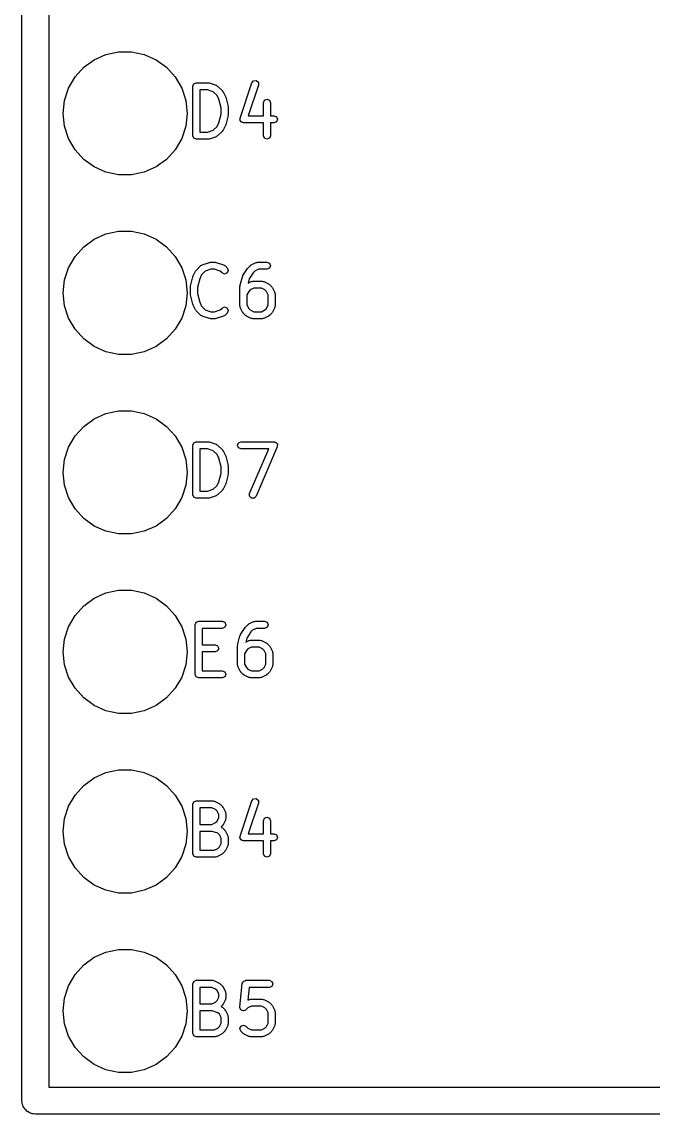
# Model space of a CAD drawing. Extents: x 128.4 to 208.6, y -114.5 to -26.6.
# Drawn here: x 128.42 to 137.35, y -61.45 to -46 of the extents above; entities that cross this region are included whole.
import ezdxf

# ---------------------------------------------------------------- set-up
doc = ezdxf.new("R2010")
doc.units = 0
doc.layers.add('BLACK', color=7, linetype='CONTINUOUS')

msp = doc.modelspace()

# ---------------------------------------------------------------- linework, layer by layer
at = {"layer": 'BLACK', "linetype": 'CONTINUOUS'}
for p, q in [((128.419, -61.264), (128.419, -30.7837)), ((128.8, -30.9745), (128.8, -61.0735)), ((129.442, -46.5351), (129.609, -46.4606)), ((129.609, -46.4606), (129.788, -46.4225)), ((129.788, -46.4225), (129.972, -46.4225)), ((129.972, -46.4225), (130.151, -46.4606)), ((130.151, -46.4606), (130.318, -46.5351)), ((129.171, -46.7789), (129.294, -46.6428)), ((129.294, -46.6428), (129.442, -46.5351)), ((130.318, -46.5351), (130.466, -46.6428)), ((130.466, -46.6428), (130.589, -46.7789)), ((129.079, -46.9376), (129.171, -46.7789)), ((130.589, -46.7789), (130.681, -46.9376)), ((129.023, -47.1118), (129.079, -46.9376)), ((130.681, -46.9376), (130.737, -47.1118)), ((130.837, -46.9107), (130.852, -46.8753)), ((130.837, -47.6107), (130.837, -46.9107)), ((130.852, -46.8753), (130.887, -46.8607)), ((130.887, -46.8607), (131.054, -46.8607)), ((130.937, -46.9607), (130.937, -47.5607)), ((131.046, -46.9607), (130.937, -46.9607)), ((131.127, -46.9877), (131.046, -46.9607)), ((131.054, -46.8607), (131.062, -46.8638)), ((131.062, -46.8638), (131.07, -46.8632)), ((131.07, -46.8632), (131.17, -46.8966)), ((131.17, -46.8966), (131.179, -46.9042)), ((131.179, -46.9042), (131.189, -46.9086)), ((131.189, -46.9086), (131.256, -46.9753)), ((131.256, -46.9753), (131.259, -46.9829)), ((131.259, -46.9829), (131.265, -46.9883)), ((131.507, -47.3615), (131.673, -46.8615)), ((131.768, -46.8931), (131.623, -47.3273)), ((131.673, -46.8615), (131.698, -46.8326)), ((131.698, -46.8326), (131.736, -46.8299)), ((131.736, -46.8299), (131.765, -46.855)), ((131.765, -46.855), (131.768, -46.8931)), ((129.004, -47.294), (129.023, -47.1118)), ((130.737, -47.1118), (130.756, -47.294)), ((131.18, -47.0403), (131.127, -46.9877)), ((131.207, -47.0948), (131.18, -47.0403)), ((131.237, -47.2168), (131.207, -47.0948)), ((131.265, -46.9883), (131.299, -47.055)), ((131.299, -47.055), (131.299, -47.0606)), ((131.299, -47.0606), (131.303, -47.0652)), ((131.303, -47.0652), (131.336, -47.1985)), ((131.837, -47.144), (131.852, -47.1086)), ((131.852, -47.1086), (131.887, -47.094)), ((131.887, -47.094), (131.923, -47.1086)), ((131.923, -47.1086), (131.937, -47.144)), ((131.237, -47.3045), (131.237, -47.2168)), ((131.336, -47.1985), (131.335, -47.2048)), ((131.335, -47.2048), (131.337, -47.2107)), ((131.337, -47.2107), (131.337, -47.3107)), ((131.837, -47.3273), (131.837, -47.144)), ((131.937, -47.144), (131.937, -47.3273)), ((129.023, -47.4762), (129.004, -47.294)), ((130.756, -47.294), (130.737, -47.4762)), ((131.18, -47.481), (131.207, -47.4265)), ((131.207, -47.4265), (131.237, -47.3045)), ((131.336, -47.3228), (131.303, -47.4561)), ((131.337, -47.3107), (131.335, -47.3165)), ((131.335, -47.3165), (131.336, -47.3228)), ((131.504, -47.3773), (131.507, -47.3697)), ((131.508, -47.3881), (131.504, -47.3773)), ((131.507, -47.3697), (131.507, -47.3615)), ((131.509, -47.3997), (131.508, -47.3881)), ((131.515, -47.4051), (131.509, -47.3997)), ((131.519, -47.4127), (131.515, -47.4051)), ((131.529, -47.4171), (131.519, -47.4127)), ((131.538, -47.4248), (131.529, -47.4171)), ((131.546, -47.4242), (131.538, -47.4248)), ((131.554, -47.4273), (131.546, -47.4242)), ((131.837, -47.4273), (131.554, -47.4273)), ((131.623, -47.3273), (131.837, -47.3273)), ((131.837, -47.6107), (131.837, -47.4273)), ((131.937, -47.3273), (131.987, -47.3273)), ((131.987, -47.4273), (131.937, -47.4273)), ((131.937, -47.4273), (131.937, -47.6107)), ((131.987, -47.3273), (132.023, -47.342)), ((132.023, -47.4127), (131.987, -47.4273)), ((132.023, -47.342), (132.037, -47.3773)), ((132.037, -47.3773), (132.023, -47.4127)), ((129.079, -47.6504), (129.023, -47.4762)), ((130.737, -47.4762), (130.681, -47.6504)), ((130.937, -47.5607), (131.046, -47.5607)), ((131.046, -47.5607), (131.127, -47.5336)), ((131.127, -47.5336), (131.18, -47.481)), ((131.256, -47.546), (131.189, -47.6127)), ((131.259, -47.5384), (131.256, -47.546)), ((131.265, -47.533), (131.259, -47.5384)), ((131.299, -47.4664), (131.265, -47.533)), ((131.303, -47.4561), (131.299, -47.4607)), ((131.299, -47.4607), (131.299, -47.4664)), ((129.171, -47.8091), (129.079, -47.6504)), ((130.681, -47.6504), (130.589, -47.8091)), ((130.852, -47.646), (130.837, -47.6107)), ((130.887, -47.6607), (130.852, -47.646)), ((131.054, -47.6607), (130.887, -47.6607)), ((131.062, -47.6575), (131.054, -47.6607)), ((131.07, -47.6581), (131.062, -47.6575)), ((131.17, -47.6248), (131.07, -47.6581)), ((131.179, -47.6171), (131.17, -47.6248)), ((131.189, -47.6127), (131.179, -47.6171)), ((131.852, -47.646), (131.837, -47.6107)), ((131.887, -47.6607), (131.852, -47.646)), ((131.923, -47.646), (131.887, -47.6607)), ((131.937, -47.6107), (131.923, -47.646)), ((129.294, -47.9452), (129.171, -47.8091)), ((130.589, -47.8091), (130.466, -47.9452)), ((129.442, -48.0529), (129.294, -47.9452)), ((129.609, -48.1274), (129.442, -48.0529)), ((130.318, -48.0529), (130.151, -48.1274)), ((130.466, -47.9452), (130.318, -48.0529)), ((129.788, -48.1655), (129.609, -48.1274)), ((129.972, -48.1655), (129.788, -48.1655)), ((130.151, -48.1274), (129.972, -48.1655)), ((129.609, -49.0006), (129.788, -48.9625)), ((129.788, -48.9625), (129.972, -48.9625)), ((129.972, -48.9625), (130.151, -49.0006)), ((129.294, -49.1828), (129.442, -49.0751)), ((129.442, -49.0751), (129.609, -49.0006)), ((130.151, -49.0006), (130.318, -49.0751)), ((130.318, -49.0751), (130.466, -49.1828)), ((129.171, -49.3189), (129.294, -49.1828)), ((130.466, -49.1828), (130.589, -49.3189)), ((129.079, -49.4776), (129.171, -49.3189)), ((130.589, -49.3189), (130.681, -49.4776)), ((130.885, -49.5153), (130.952, -49.4486)), ((130.952, -49.4486), (130.963, -49.4442)), ((130.963, -49.4442), (130.972, -49.4366)), ((130.972, -49.4366), (131.072, -49.4032)), ((131.072, -49.4032), (131.08, -49.4038)), ((131.08, -49.4038), (131.087, -49.4007)), ((131.087, -49.4007), (131.154, -49.4007)), ((131.154, -49.4007), (131.162, -49.4038)), ((131.162, -49.4038), (131.17, -49.4032)), ((131.17, -49.4032), (131.27, -49.4366)), ((131.27, -49.4366), (131.279, -49.4442)), ((131.279, -49.4442), (131.289, -49.4486)), ((131.289, -49.4486), (131.323, -49.482)), ((131.619, -49.482), (131.652, -49.4486)), ((131.652, -49.4486), (131.66, -49.4455)), ((131.66, -49.4455), (131.665, -49.4393)), ((131.665, -49.4393), (131.732, -49.4059)), ((131.732, -49.4059), (131.743, -49.4051)), ((131.743, -49.4051), (131.754, -49.4007)), ((131.754, -49.4007), (131.887, -49.4007)), ((131.887, -49.4007), (131.923, -49.4153)), ((131.923, -49.4153), (131.937, -49.4507)), ((131.937, -49.4507), (131.923, -49.486)), ((129.023, -49.6518), (129.079, -49.4776)), ((130.681, -49.4776), (130.737, -49.6518)), ((130.805, -49.7385), (130.839, -49.6052)), ((130.839, -49.6052), (130.842, -49.6006)), ((130.842, -49.6006), (130.843, -49.595)), ((130.843, -49.595), (130.876, -49.5283)), ((130.876, -49.5283), (130.882, -49.5229)), ((130.882, -49.5229), (130.885, -49.5153)), ((130.962, -49.5803), (130.935, -49.6348)), ((131.014, -49.5277), (130.962, -49.5803)), ((131.095, -49.5007), (131.014, -49.5277)), ((131.146, -49.5007), (131.095, -49.5007)), ((131.227, -49.5277), (131.146, -49.5007)), ((131.252, -49.5527), (131.227, -49.5277)), ((131.287, -49.5673), (131.252, -49.5527)), ((131.323, -49.5527), (131.287, -49.5673)), ((131.323, -49.482), (131.337, -49.5173)), ((131.337, -49.5173), (131.323, -49.5527)), ((131.505, -49.7385), (131.539, -49.6052)), ((131.539, -49.6052), (131.544, -49.5982)), ((131.544, -49.5982), (131.546, -49.5896)), ((131.546, -49.5896), (131.612, -49.4896)), ((131.612, -49.4896), (131.617, -49.4867)), ((131.617, -49.4867), (131.619, -49.482)), ((131.693, -49.5492), (131.634, -49.6379)), ((131.717, -49.5251), (131.693, -49.5492)), ((131.766, -49.5007), (131.717, -49.5251)), ((131.887, -49.5007), (131.766, -49.5007)), ((131.923, -49.486), (131.887, -49.5007)), ((129.004, -49.834), (129.023, -49.6518)), ((130.737, -49.6518), (130.756, -49.834)), ((130.804, -49.7507), (130.806, -49.7448)), ((130.804, -49.8507), (130.804, -49.7507)), ((130.806, -49.7448), (130.805, -49.7385)), ((130.935, -49.6348), (130.904, -49.7568)), ((130.904, -49.7568), (130.904, -49.8445)), ((131.504, -49.7507), (131.506, -49.7448)), ((131.504, -50.0173), (131.504, -49.7507)), ((131.506, -49.7448), (131.505, -49.7385)), ((131.634, -49.6379), (131.619, -49.6954)), ((131.619, -49.6954), (131.665, -49.6726)), ((131.665, -49.6726), (131.677, -49.6718)), ((131.677, -49.6718), (131.687, -49.6673)), ((131.687, -49.6673), (131.821, -49.6673)), ((131.821, -49.6673), (131.831, -49.6718)), ((131.831, -49.6718), (131.843, -49.6726)), ((131.843, -49.6726), (131.91, -49.7059)), ((131.91, -49.7059), (131.915, -49.7122)), ((131.915, -49.7122), (131.923, -49.7153)), ((131.923, -49.7153), (131.956, -49.7486)), ((131.956, -49.7486), (131.959, -49.7562)), ((131.959, -49.7562), (131.965, -49.7616)), ((131.965, -49.7616), (131.999, -49.8283)), ((129.023, -50.0162), (129.004, -49.834)), ((130.756, -49.834), (130.737, -50.0162)), ((130.806, -49.8565), (130.804, -49.8507)), ((130.805, -49.8628), (130.806, -49.8565)), ((130.839, -49.9961), (130.805, -49.8628)), ((130.904, -49.8445), (130.935, -49.9665)), ((131.628, -49.8136), (131.604, -49.8625)), ((131.604, -49.8625), (131.604, -50.0055)), ((131.65, -49.7918), (131.628, -49.8136)), ((131.699, -49.7673), (131.65, -49.7918)), ((131.809, -49.7673), (131.699, -49.7673)), ((131.858, -49.7918), (131.809, -49.7673)), ((131.88, -49.8136), (131.858, -49.7918)), ((131.904, -49.8625), (131.88, -49.8136)), ((131.904, -50.0055), (131.904, -49.8625)), ((131.999, -49.8283), (132, -49.8399)), ((132, -49.8399), (132.004, -49.8507)), ((132.004, -49.8507), (132.004, -50.0173)), ((129.079, -50.1904), (129.023, -50.0162)), ((130.737, -50.0162), (130.681, -50.1904)), ((130.842, -50.0007), (130.839, -49.9961)), ((130.843, -50.0064), (130.842, -50.0007)), ((130.876, -50.073), (130.843, -50.0064)), ((130.882, -50.0784), (130.876, -50.073)), ((130.935, -49.9665), (130.962, -50.021)), ((130.962, -50.021), (131.014, -50.0736)), ((131.014, -50.0736), (131.095, -50.1007)), ((131.146, -50.1007), (131.227, -50.0736)), ((131.227, -50.0736), (131.252, -50.0486)), ((131.252, -50.0486), (131.287, -50.034)), ((131.287, -50.034), (131.323, -50.0486)), ((131.323, -50.0486), (131.337, -50.084)), ((131.508, -50.0281), (131.504, -50.0173)), ((131.509, -50.0397), (131.508, -50.0281)), ((131.543, -50.1064), (131.509, -50.0397)), ((131.604, -50.0055), (131.628, -50.0544)), ((131.628, -50.0544), (131.65, -50.0762)), ((131.858, -50.0762), (131.88, -50.0544)), ((131.88, -50.0544), (131.904, -50.0055)), ((131.999, -50.0397), (131.965, -50.1064)), ((132, -50.0281), (131.999, -50.0397)), ((132.004, -50.0173), (132, -50.0281)), ((129.171, -50.3491), (129.079, -50.1904)), ((130.681, -50.1904), (130.589, -50.3491)), ((130.885, -50.086), (130.882, -50.0784)), ((130.952, -50.1527), (130.885, -50.086)), ((130.963, -50.1571), (130.952, -50.1527)), ((130.972, -50.1648), (130.963, -50.1571)), ((131.072, -50.1981), (130.972, -50.1648)), ((131.08, -50.1975), (131.072, -50.1981)), ((131.087, -50.2007), (131.08, -50.1975)), ((131.154, -50.2007), (131.087, -50.2007)), ((131.095, -50.1007), (131.146, -50.1007)), ((131.162, -50.1975), (131.154, -50.2007)), ((131.17, -50.1981), (131.162, -50.1975)), ((131.27, -50.1648), (131.17, -50.1981)), ((131.279, -50.1571), (131.27, -50.1648)), ((131.289, -50.1527), (131.279, -50.1571)), ((131.323, -50.1194), (131.289, -50.1527)), ((131.337, -50.084), (131.323, -50.1194)), ((131.549, -50.1118), (131.543, -50.1064)), ((131.552, -50.1194), (131.549, -50.1118)), ((131.585, -50.1527), (131.552, -50.1194)), ((131.593, -50.1558), (131.585, -50.1527)), ((131.598, -50.1621), (131.593, -50.1558)), ((131.665, -50.1954), (131.598, -50.1621)), ((131.65, -50.0762), (131.699, -50.1007)), ((131.677, -50.1962), (131.665, -50.1954)), ((131.687, -50.2007), (131.677, -50.1962)), ((131.821, -50.2007), (131.687, -50.2007)), ((131.699, -50.1007), (131.809, -50.1007)), ((131.809, -50.1007), (131.858, -50.0762)), ((131.831, -50.1962), (131.821, -50.2007)), ((131.843, -50.1954), (131.831, -50.1962)), ((131.91, -50.1621), (131.843, -50.1954)), ((131.915, -50.1558), (131.91, -50.1621)), ((131.923, -50.1527), (131.915, -50.1558)), ((131.956, -50.1194), (131.923, -50.1527)), ((131.959, -50.1118), (131.956, -50.1194)), ((131.965, -50.1064), (131.959, -50.1118)), ((129.294, -50.4852), (129.171, -50.3491)), ((130.589, -50.3491), (130.466, -50.4852)), ((129.442, -50.5929), (129.294, -50.4852)), ((130.466, -50.4852), (130.318, -50.5929)), ((129.609, -50.6674), (129.442, -50.5929)), ((129.788, -50.7055), (129.609, -50.6674)), ((130.151, -50.6674), (129.972, -50.7055)), ((130.318, -50.5929), (130.151, -50.6674)), ((129.972, -50.7055), (129.788, -50.7055)), ((129.294, -51.7228), (129.442, -51.6151)), ((129.442, -51.6151), (129.609, -51.5406)), ((129.609, -51.5406), (129.788, -51.5025)), ((129.788, -51.5025), (129.972, -51.5025)), ((129.972, -51.5025), (130.151, -51.5406)), ((130.151, -51.5406), (130.318, -51.6151)), ((130.318, -51.6151), (130.466, -51.7228)), ((129.171, -51.8589), (129.294, -51.7228)), ((130.466, -51.7228), (130.589, -51.8589)), ((129.079, -52.0176), (129.171, -51.8589)), ((130.589, -51.8589), (130.681, -52.0176)), ((129.023, -52.1918), (129.079, -52.0176)), ((130.681, -52.0176), (130.737, -52.1918)), ((130.837, -51.9907), (130.852, -51.9553)), ((130.837, -52.6907), (130.837, -51.9907)), ((130.852, -51.9553), (130.887, -51.9407)), ((130.887, -51.9407), (131.054, -51.9407)), ((130.937, -52.0407), (130.937, -52.6407)), ((131.046, -52.0407), (130.937, -52.0407)), ((131.127, -52.0677), (131.046, -52.0407)), ((131.054, -51.9407), (131.062, -51.9438)), ((131.062, -51.9438), (131.07, -51.9432)), ((131.07, -51.9432), (131.17, -51.9766)), ((131.18, -52.1203), (131.127, -52.0677)), ((131.17, -51.9766), (131.179, -51.9842)), ((131.179, -51.9842), (131.189, -51.9886)), ((131.189, -51.9886), (131.256, -52.0553)), ((131.256, -52.0553), (131.259, -52.0629)), ((131.259, -52.0629), (131.265, -52.0683)), ((131.265, -52.0683), (131.299, -52.135)), ((131.471, -51.9907), (131.485, -51.9553)), ((131.485, -52.026), (131.471, -51.9907)), ((131.485, -51.9553), (131.521, -51.9407)), ((131.521, -52.0407), (131.485, -52.026)), ((131.521, -51.9407), (131.987, -51.9407)), ((131.912, -52.0407), (131.521, -52.0407)), ((131.641, -52.671), (131.912, -52.0407)), ((132.033, -52.0104), (131.733, -52.7104)), ((131.987, -51.9407), (131.997, -51.9446)), ((131.997, -51.9446), (132.007, -51.9447)), ((132.007, -51.9447), (132.014, -51.9516)), ((132.014, -51.9516), (132.023, -51.9553)), ((132.023, -51.9553), (132.027, -51.9648)), ((132.027, -51.9648), (132.034, -51.9721)), ((132.037, -51.9907), (132.033, -52.0001)), ((132.033, -52.0001), (132.033, -52.0104)), ((132.034, -51.9721), (132.034, -51.9817)), ((132.034, -51.9817), (132.037, -51.9907)), ((129.004, -52.374), (129.023, -52.1918)), ((130.737, -52.1918), (130.756, -52.374)), ((131.207, -52.1748), (131.18, -52.1203)), ((131.237, -52.2968), (131.207, -52.1748)), ((131.299, -52.135), (131.299, -52.1406)), ((131.299, -52.1406), (131.303, -52.1452)), ((131.303, -52.1452), (131.336, -52.2785)), ((129.023, -52.5562), (129.004, -52.374)), ((130.756, -52.374), (130.737, -52.5562)), ((131.207, -52.5065), (131.237, -52.3845)), ((131.237, -52.3845), (131.237, -52.2968)), ((131.336, -52.2785), (131.335, -52.2848)), ((131.335, -52.2848), (131.337, -52.2907)), ((131.337, -52.3907), (131.335, -52.3965)), ((131.337, -52.2907), (131.337, -52.3907)), ((131.18, -52.561), (131.207, -52.5065)), ((131.299, -52.5464), (131.265, -52.613)), ((131.303, -52.5361), (131.299, -52.5407)), ((131.299, -52.5407), (131.299, -52.5464)), ((131.336, -52.4028), (131.303, -52.5361)), ((131.335, -52.3965), (131.336, -52.4028)), ((129.079, -52.7304), (129.023, -52.5562)), ((130.737, -52.5562), (130.681, -52.7304)), ((130.852, -52.726), (130.837, -52.6907)), ((130.937, -52.6407), (131.046, -52.6407)), ((131.046, -52.6407), (131.127, -52.6136)), ((131.127, -52.6136), (131.18, -52.561)), ((131.179, -52.6971), (131.17, -52.7048)), ((131.189, -52.6927), (131.179, -52.6971)), ((131.256, -52.626), (131.189, -52.6927)), ((131.259, -52.6184), (131.256, -52.626)), ((131.265, -52.613), (131.259, -52.6184)), ((131.641, -52.7092), (131.641, -52.671)), ((129.171, -52.8891), (129.079, -52.7304)), ((130.681, -52.7304), (130.589, -52.8891)), ((130.887, -52.7407), (130.852, -52.726)), ((131.054, -52.7407), (130.887, -52.7407)), ((131.062, -52.7375), (131.054, -52.7407)), ((131.07, -52.7381), (131.062, -52.7375)), ((131.17, -52.7048), (131.07, -52.7381)), ((131.668, -52.7366), (131.641, -52.7092)), ((131.706, -52.7371), (131.668, -52.7366)), ((131.733, -52.7104), (131.706, -52.7371)), ((129.294, -53.0252), (129.171, -52.8891)), ((130.589, -52.8891), (130.466, -53.0252)), ((129.442, -53.1329), (129.294, -53.0252)), ((129.609, -53.2074), (129.442, -53.1329)), ((130.318, -53.1329), (130.151, -53.2074)), ((130.466, -53.0252), (130.318, -53.1329)), ((129.788, -53.2455), (129.609, -53.2074)), ((129.972, -53.2455), (129.788, -53.2455)), ((130.151, -53.2074), (129.972, -53.2455)), ((129.442, -54.1551), (129.609, -54.0806)), ((129.609, -54.0806), (129.788, -54.0425)), ((129.788, -54.0425), (129.972, -54.0425)), ((129.972, -54.0425), (130.151, -54.0806)), ((130.151, -54.0806), (130.318, -54.1551)), ((129.294, -54.2628), (129.442, -54.1551)), ((130.318, -54.1551), (130.466, -54.2628)), ((129.079, -54.5576), (129.171, -54.3989)), ((129.171, -54.3989), (129.294, -54.2628)), ((130.466, -54.2628), (130.589, -54.3989)), ((130.589, -54.3989), (130.681, -54.5576)), ((130.871, -54.5307), (130.885, -54.4953)), ((130.871, -55.2307), (130.871, -54.5307)), ((130.885, -54.4953), (130.921, -54.4807)), ((130.921, -54.4807), (131.254, -54.4807)), ((131.254, -54.4807), (131.289, -54.4953)), ((131.289, -54.4953), (131.304, -54.5307)), ((131.304, -54.5307), (131.289, -54.566)), ((131.585, -54.562), (131.619, -54.5286)), ((131.619, -54.5286), (131.626, -54.5255)), ((131.626, -54.5255), (131.632, -54.5193)), ((131.632, -54.5193), (131.698, -54.4859)), ((131.698, -54.4859), (131.71, -54.4851)), ((131.71, -54.4851), (131.721, -54.4807)), ((131.721, -54.4807), (131.854, -54.4807)), ((131.854, -54.4807), (131.889, -54.4953)), ((131.889, -54.4953), (131.904, -54.5307)), ((131.904, -54.5307), (131.889, -54.566)), ((129.023, -54.7318), (129.079, -54.5576)), ((130.681, -54.5576), (130.737, -54.7318)), ((131.254, -54.5807), (130.971, -54.5807)), ((130.971, -54.5807), (130.971, -54.814)), ((131.289, -54.566), (131.254, -54.5807)), ((131.472, -54.8185), (131.505, -54.6852)), ((131.505, -54.6852), (131.511, -54.6782)), ((131.511, -54.6782), (131.512, -54.6696)), ((131.512, -54.6696), (131.579, -54.5696)), ((131.579, -54.5696), (131.583, -54.5667)), ((131.583, -54.5667), (131.585, -54.562)), ((131.66, -54.6292), (131.6, -54.7179)), ((131.684, -54.6051), (131.66, -54.6292)), ((131.732, -54.5807), (131.684, -54.6051)), ((131.854, -54.5807), (131.732, -54.5807)), ((131.889, -54.566), (131.854, -54.5807)), ((129.004, -54.914), (129.023, -54.7318)), ((130.737, -54.7318), (130.756, -54.914)), ((130.971, -54.814), (131.154, -54.814)), ((131.154, -54.814), (131.189, -54.8286)), ((131.189, -54.8286), (131.204, -54.864)), ((131.204, -54.864), (131.189, -54.8994)), ((131.471, -54.8307), (131.473, -54.8248)), ((131.471, -55.0973), (131.471, -54.8307)), ((131.473, -54.8248), (131.472, -54.8185)), ((131.6, -54.7179), (131.586, -54.7754)), ((131.586, -54.7754), (131.632, -54.7526)), ((131.666, -54.8473), (131.617, -54.8718)), ((131.632, -54.7526), (131.643, -54.7518)), ((131.643, -54.7518), (131.654, -54.7473)), ((131.654, -54.7473), (131.787, -54.7473)), ((131.776, -54.8473), (131.666, -54.8473)), ((131.824, -54.8718), (131.776, -54.8473)), ((131.787, -54.7473), (131.798, -54.7518)), ((131.798, -54.7518), (131.81, -54.7526)), ((131.81, -54.7526), (131.876, -54.7859)), ((131.876, -54.7859), (131.882, -54.7922)), ((131.882, -54.7922), (131.889, -54.7953)), ((131.889, -54.7953), (131.923, -54.8286)), ((131.923, -54.8286), (131.926, -54.8362)), ((131.926, -54.8362), (131.932, -54.8416)), ((131.932, -54.8416), (131.965, -54.9083)), ((129.023, -55.0962), (129.004, -54.914)), ((130.756, -54.914), (130.737, -55.0962)), ((131.154, -54.914), (130.971, -54.914)), ((130.971, -54.914), (130.971, -55.1807)), ((131.189, -54.8994), (131.154, -54.914)), ((131.595, -54.8936), (131.571, -54.9425)), ((131.571, -54.9425), (131.571, -55.0855)), ((131.617, -54.8718), (131.595, -54.8936)), ((131.846, -54.8936), (131.824, -54.8718)), ((131.871, -54.9425), (131.846, -54.8936)), ((131.871, -55.0855), (131.871, -54.9425)), ((131.965, -54.9083), (131.966, -54.9199)), ((131.966, -54.9199), (131.971, -54.9307)), ((131.971, -54.9307), (131.971, -55.0973)), ((129.079, -55.2704), (129.023, -55.0962)), ((130.737, -55.0962), (130.681, -55.2704)), ((131.475, -55.1081), (131.471, -55.0973)), ((131.476, -55.1197), (131.475, -55.1081)), ((131.509, -55.1864), (131.476, -55.1197)), ((131.571, -55.0855), (131.595, -55.1344)), ((131.595, -55.1344), (131.617, -55.1562)), ((131.617, -55.1562), (131.666, -55.1807)), ((131.776, -55.1807), (131.824, -55.1562)), ((131.824, -55.1562), (131.846, -55.1344)), ((131.846, -55.1344), (131.871, -55.0855)), ((131.965, -55.1197), (131.932, -55.1864)), ((131.966, -55.1081), (131.965, -55.1197)), ((131.971, -55.0973), (131.966, -55.1081)), ((129.171, -55.4291), (129.079, -55.2704)), ((130.681, -55.2704), (130.589, -55.4291)), ((130.885, -55.266), (130.871, -55.2307)), ((130.921, -55.2807), (130.885, -55.266)), ((131.254, -55.2807), (130.921, -55.2807)), ((130.971, -55.1807), (131.254, -55.1807)), ((131.254, -55.1807), (131.289, -55.1953)), ((131.289, -55.266), (131.254, -55.2807)), ((131.289, -55.1953), (131.304, -55.2307)), ((131.304, -55.2307), (131.289, -55.266)), ((131.515, -55.1918), (131.509, -55.1864)), ((131.519, -55.1994), (131.515, -55.1918)), ((131.552, -55.2327), (131.519, -55.1994)), ((131.56, -55.2358), (131.552, -55.2327)), ((131.565, -55.2421), (131.56, -55.2358)), ((131.632, -55.2754), (131.565, -55.2421)), ((131.643, -55.2762), (131.632, -55.2754)), ((131.654, -55.2807), (131.643, -55.2762)), ((131.787, -55.2807), (131.654, -55.2807)), ((131.666, -55.1807), (131.776, -55.1807)), ((131.798, -55.2762), (131.787, -55.2807)), ((131.81, -55.2754), (131.798, -55.2762)), ((131.876, -55.2421), (131.81, -55.2754)), ((131.882, -55.2358), (131.876, -55.2421)), ((131.889, -55.2327), (131.882, -55.2358)), ((131.923, -55.1994), (131.889, -55.2327)), ((131.926, -55.1918), (131.923, -55.1994)), ((131.932, -55.1864), (131.926, -55.1918)), ((129.294, -55.5652), (129.171, -55.4291)), ((130.589, -55.4291), (130.466, -55.5652)), ((129.442, -55.6729), (129.294, -55.5652)), ((130.466, -55.5652), (130.318, -55.6729)), ((129.609, -55.7474), (129.442, -55.6729)), ((129.788, -55.7855), (129.609, -55.7474)), ((129.972, -55.7855), (129.788, -55.7855)), ((130.151, -55.7474), (129.972, -55.7855)), ((130.318, -55.6729), (130.151, -55.7474)), ((129.294, -56.8028), (129.442, -56.6951)), ((129.442, -56.6951), (129.609, -56.6206)), ((129.609, -56.6206), (129.788, -56.5825)), ((129.788, -56.5825), (129.972, -56.5825)), ((129.972, -56.5825), (130.151, -56.6206)), ((130.151, -56.6206), (130.318, -56.6951)), ((130.318, -56.6951), (130.466, -56.8028)), ((129.171, -56.9389), (129.294, -56.8028)), ((130.466, -56.8028), (130.589, -56.9389)), ((129.079, -57.0976), (129.171, -56.9389)), ((130.589, -56.9389), (130.681, -57.0976)), ((130.852, -57.0353), (130.887, -57.0207)), ((130.887, -57.0207), (131.121, -57.0207)), ((131.121, -57.0207), (131.131, -57.0251)), ((131.131, -57.0251), (131.143, -57.0259)), ((131.143, -57.0259), (131.21, -57.0593)), ((131.507, -57.5215), (131.673, -57.0215)), ((131.673, -57.0215), (131.698, -56.9926)), ((131.698, -56.9926), (131.736, -56.9899)), ((131.736, -56.9899), (131.765, -57.015)), ((131.765, -57.015), (131.768, -57.0531)), ((129.023, -57.2718), (129.079, -57.0976)), ((130.681, -57.0976), (130.737, -57.2718)), ((130.837, -57.0707), (130.852, -57.0353)), ((130.837, -57.7707), (130.837, -57.0707)), ((130.937, -57.1207), (130.937, -57.354)), ((131.109, -57.1207), (130.937, -57.1207)), ((131.158, -57.1451), (131.109, -57.1207)), ((131.18, -57.1669), (131.158, -57.1451)), ((131.204, -57.2158), (131.18, -57.1669)), ((131.21, -57.0593), (131.215, -57.0655)), ((131.215, -57.0655), (131.223, -57.0686)), ((131.223, -57.0686), (131.256, -57.102)), ((131.256, -57.102), (131.259, -57.1096)), ((131.259, -57.1096), (131.265, -57.115)), ((131.265, -57.115), (131.299, -57.1816)), ((131.299, -57.1816), (131.3, -57.1932)), ((131.768, -57.0531), (131.623, -57.4873)), ((129.004, -57.454), (129.023, -57.2718)), ((130.737, -57.2718), (130.756, -57.454)), ((131.109, -57.354), (131.158, -57.3296)), ((131.158, -57.3296), (131.18, -57.3077)), ((131.18, -57.3077), (131.204, -57.2589)), ((131.204, -57.2589), (131.204, -57.2158)), ((131.299, -57.293), (131.265, -57.3597)), ((131.3, -57.2814), (131.299, -57.293)), ((131.3, -57.1932), (131.304, -57.204)), ((131.304, -57.2707), (131.3, -57.2814)), ((131.304, -57.204), (131.304, -57.2707)), ((131.837, -57.304), (131.852, -57.2686)), ((131.837, -57.4873), (131.837, -57.304)), ((131.852, -57.2686), (131.887, -57.254)), ((131.887, -57.254), (131.923, -57.2686)), ((131.923, -57.2686), (131.937, -57.304)), ((131.937, -57.304), (131.937, -57.4873)), ((129.023, -57.6362), (129.004, -57.454)), ((130.756, -57.454), (130.737, -57.6362)), ((130.937, -57.354), (131.109, -57.354)), ((130.937, -57.454), (130.937, -57.7207)), ((131.113, -57.454), (130.937, -57.454)), ((131.194, -57.481), (131.113, -57.454)), ((131.213, -57.5003), (131.194, -57.481)), ((131.256, -57.3727), (131.238, -57.391)), ((131.238, -57.391), (131.245, -57.3975)), ((131.245, -57.3975), (131.256, -57.402)), ((131.259, -57.3651), (131.256, -57.3727)), ((131.256, -57.402), (131.289, -57.4353)), ((131.265, -57.3597), (131.259, -57.3651)), ((131.289, -57.4353), (131.293, -57.4429)), ((131.293, -57.4429), (131.299, -57.4483)), ((131.299, -57.4483), (131.332, -57.515)), ((131.623, -57.4873), (131.837, -57.4873)), ((131.937, -57.4873), (131.987, -57.4873)), ((131.987, -57.4873), (132.023, -57.502)), ((129.079, -57.8104), (129.023, -57.6362)), ((130.737, -57.6362), (130.681, -57.8104)), ((131.237, -57.5491), (131.213, -57.5003)), ((131.213, -57.6744), (131.237, -57.6255)), ((131.237, -57.6255), (131.237, -57.5491)), ((131.332, -57.515), (131.333, -57.5266)), ((131.333, -57.5266), (131.337, -57.5373)), ((131.337, -57.6373), (131.333, -57.6481)), ((131.337, -57.5373), (131.337, -57.6373)), ((131.504, -57.5373), (131.507, -57.5297)), ((131.508, -57.5481), (131.504, -57.5373)), ((131.507, -57.5297), (131.507, -57.5215)), ((131.509, -57.5597), (131.508, -57.5481)), ((131.515, -57.5651), (131.509, -57.5597)), ((131.519, -57.5727), (131.515, -57.5651)), ((131.529, -57.5771), (131.519, -57.5727)), ((131.538, -57.5848), (131.529, -57.5771)), ((131.546, -57.5842), (131.538, -57.5848)), ((131.554, -57.5873), (131.546, -57.5842)), ((131.837, -57.5873), (131.554, -57.5873)), ((131.837, -57.7707), (131.837, -57.5873)), ((131.987, -57.5873), (131.937, -57.5873)), ((131.937, -57.5873), (131.937, -57.7707)), ((132.023, -57.5727), (131.987, -57.5873)), ((132.023, -57.502), (132.037, -57.5373)), ((132.037, -57.5373), (132.023, -57.5727)), ((130.852, -57.806), (130.837, -57.7707)), ((130.937, -57.7207), (131.142, -57.7207)), ((131.142, -57.7207), (131.191, -57.6962)), ((131.243, -57.7821), (131.176, -57.8154)), ((131.191, -57.6962), (131.213, -57.6744)), ((131.248, -57.7758), (131.243, -57.7821)), ((131.256, -57.7727), (131.248, -57.7758)), ((131.289, -57.7394), (131.256, -57.7727)), ((131.293, -57.7318), (131.289, -57.7394)), ((131.299, -57.7264), (131.293, -57.7318)), ((131.332, -57.6597), (131.299, -57.7264)), ((131.333, -57.6481), (131.332, -57.6597)), ((131.852, -57.806), (131.837, -57.7707)), ((131.937, -57.7707), (131.923, -57.806)), ((129.171, -57.9691), (129.079, -57.8104)), ((130.681, -57.8104), (130.589, -57.9691)), ((130.887, -57.8207), (130.852, -57.806)), ((131.154, -57.8207), (130.887, -57.8207)), ((131.165, -57.8162), (131.154, -57.8207)), ((131.176, -57.8154), (131.165, -57.8162)), ((131.887, -57.8207), (131.852, -57.806)), ((131.923, -57.806), (131.887, -57.8207)), ((129.294, -58.1052), (129.171, -57.9691)), ((129.442, -58.2129), (129.294, -58.1052)), ((130.466, -58.1052), (130.318, -58.2129)), ((130.589, -57.9691), (130.466, -58.1052)), ((129.609, -58.2874), (129.442, -58.2129)), ((130.318, -58.2129), (130.151, -58.2874)), ((129.788, -58.3255), (129.609, -58.2874)), ((129.972, -58.3255), (129.788, -58.3255)), ((130.151, -58.2874), (129.972, -58.3255)), ((129.442, -59.2351), (129.609, -59.1606)), ((129.609, -59.1606), (129.788, -59.1225)), ((129.788, -59.1225), (129.972, -59.1225)), ((129.972, -59.1225), (130.151, -59.1606)), ((130.151, -59.1606), (130.318, -59.2351)), ((129.171, -59.4789), (129.294, -59.3428)), ((129.294, -59.3428), (129.442, -59.2351)), ((130.318, -59.2351), (130.466, -59.3428)), ((130.466, -59.3428), (130.589, -59.4789)), ((129.079, -59.6376), (129.171, -59.4789)), ((130.589, -59.4789), (130.681, -59.6376)), ((129.023, -59.8118), (129.079, -59.6376)), ((130.681, -59.6376), (130.737, -59.8118)), ((130.837, -59.6107), (130.852, -59.5753)), ((130.837, -60.3107), (130.837, -59.6107)), ((130.852, -59.5753), (130.887, -59.5607)), ((130.887, -59.5607), (131.121, -59.5607)), ((131.121, -59.5607), (131.131, -59.5651)), ((131.131, -59.5651), (131.143, -59.5659)), ((131.143, -59.5659), (131.21, -59.5993)), ((131.21, -59.5993), (131.215, -59.6055)), ((131.215, -59.6055), (131.223, -59.6086)), ((131.223, -59.6086), (131.256, -59.642)), ((131.256, -59.642), (131.259, -59.6496)), ((131.259, -59.6496), (131.265, -59.655)), ((131.265, -59.655), (131.299, -59.7216)), ((131.504, -59.939), (131.538, -59.6057)), ((131.538, -59.6057), (131.546, -59.5909)), ((131.546, -59.5909), (131.552, -59.5753)), ((131.552, -59.5753), (131.554, -59.5743)), ((131.554, -59.5743), (131.556, -59.572)), ((131.556, -59.572), (131.572, -59.5671)), ((131.572, -59.5671), (131.587, -59.5607)), ((131.587, -59.5607), (131.921, -59.5607)), ((131.921, -59.5607), (131.956, -59.5753)), ((131.956, -59.646), (131.921, -59.6607)), ((131.956, -59.5753), (131.971, -59.6107)), ((131.971, -59.6107), (131.956, -59.646)), ((130.937, -59.6607), (130.937, -59.894)), ((131.109, -59.6607), (130.937, -59.6607)), ((131.158, -59.6851), (131.109, -59.6607)), ((131.18, -59.7069), (131.158, -59.6851)), ((131.204, -59.7558), (131.18, -59.7069)), ((131.18, -59.8477), (131.204, -59.7989)), ((131.204, -59.7989), (131.204, -59.7558)), ((131.299, -59.7216), (131.3, -59.7332)), ((131.3, -59.7332), (131.304, -59.744)), ((131.304, -59.8107), (131.3, -59.8214)), ((131.304, -59.744), (131.304, -59.8107)), ((131.633, -59.6607), (131.615, -59.8412)), ((131.921, -59.6607), (131.633, -59.6607)), ((129.004, -59.994), (129.023, -59.8118)), ((130.737, -59.8118), (130.756, -59.994)), ((130.937, -59.894), (131.109, -59.894)), ((131.109, -59.894), (131.158, -59.8696)), ((131.158, -59.8696), (131.18, -59.8477)), ((131.256, -59.9127), (131.238, -59.931)), ((131.238, -59.931), (131.245, -59.9375)), ((131.245, -59.9375), (131.256, -59.942)), ((131.259, -59.9051), (131.256, -59.9127)), ((131.256, -59.942), (131.289, -59.9753)), ((131.265, -59.8997), (131.259, -59.9051)), ((131.299, -59.833), (131.265, -59.8997)), ((131.3, -59.8214), (131.299, -59.833)), ((131.505, -59.9416), (131.504, -59.939)), ((131.504, -59.944), (131.505, -59.9416)), ((131.51, -59.9596), (131.504, -59.944)), ((131.515, -59.9757), (131.51, -59.9596)), ((131.617, -59.9518), (131.589, -59.9794)), ((131.615, -59.8412), (131.632, -59.8326)), ((131.666, -59.9273), (131.617, -59.9518)), ((131.632, -59.8326), (131.643, -59.8318)), ((131.643, -59.8318), (131.654, -59.8273)), ((131.654, -59.8273), (131.821, -59.8273)), ((131.809, -59.9273), (131.666, -59.9273)), ((131.858, -59.9518), (131.809, -59.9273)), ((131.821, -59.8273), (131.831, -59.8318)), ((131.831, -59.8318), (131.843, -59.8326)), ((131.843, -59.8326), (131.91, -59.8659)), ((131.88, -59.9736), (131.858, -59.9518)), ((131.91, -59.8659), (131.915, -59.8722)), ((131.915, -59.8722), (131.923, -59.8753)), ((131.923, -59.8753), (131.956, -59.9086)), ((131.956, -59.9086), (131.959, -59.9162)), ((131.959, -59.9162), (131.965, -59.9216)), ((131.965, -59.9216), (131.999, -59.9883)), ((129.023, -60.1762), (129.004, -59.994)), ((130.756, -59.994), (130.737, -60.1762)), ((130.937, -59.994), (130.937, -60.2607)), ((131.113, -59.994), (130.937, -59.994)), ((131.194, -60.021), (131.113, -59.994)), ((131.213, -60.0403), (131.194, -60.021)), ((131.237, -60.0891), (131.213, -60.0403)), ((131.237, -60.1655), (131.237, -60.0891)), ((131.289, -59.9753), (131.293, -59.9829)), ((131.293, -59.9829), (131.299, -59.9883)), ((131.299, -59.9883), (131.332, -60.055)), ((131.332, -60.055), (131.333, -60.0666)), ((131.333, -60.0666), (131.337, -60.0773)), ((131.337, -60.0773), (131.337, -60.1773)), ((131.518, -59.9769), (131.515, -59.9757)), ((131.519, -59.9794), (131.518, -59.9769)), ((131.534, -59.9858), (131.519, -59.9794)), ((131.549, -59.9938), (131.534, -59.9858)), ((131.552, -59.993), (131.549, -59.9938)), ((131.554, -59.994), (131.552, -59.993)), ((131.57, -59.9876), (131.554, -59.994)), ((131.586, -59.9827), (131.57, -59.9876)), ((131.587, -59.9804), (131.586, -59.9827)), ((131.589, -59.9794), (131.587, -59.9804)), ((131.904, -60.0225), (131.88, -59.9736)), ((131.904, -60.1655), (131.904, -60.0225)), ((131.999, -59.9883), (132, -59.9999)), ((132, -59.9999), (132.004, -60.0107)), ((132.004, -60.0107), (132.004, -60.1773)), ((129.079, -60.3504), (129.023, -60.1762)), ((130.737, -60.1762), (130.681, -60.3504)), ((130.937, -60.2607), (131.142, -60.2607)), ((131.142, -60.2607), (131.191, -60.2362)), ((131.191, -60.2362), (131.213, -60.2144)), ((131.213, -60.2144), (131.237, -60.1655)), ((131.293, -60.2718), (131.289, -60.2794)), ((131.299, -60.2664), (131.293, -60.2718)), ((131.332, -60.1997), (131.299, -60.2664)), ((131.333, -60.1881), (131.332, -60.1997)), ((131.337, -60.1773), (131.333, -60.1881)), ((131.504, -60.244), (131.519, -60.2086)), ((131.519, -60.2794), (131.504, -60.244)), ((131.519, -60.2086), (131.554, -60.194)), ((131.554, -60.194), (131.589, -60.2086)), ((131.589, -60.2086), (131.617, -60.2362)), ((131.617, -60.2362), (131.666, -60.2607)), ((131.666, -60.2607), (131.809, -60.2607)), ((131.809, -60.2607), (131.858, -60.2362)), ((131.858, -60.2362), (131.88, -60.2144)), ((131.88, -60.2144), (131.904, -60.1655)), ((131.959, -60.2718), (131.956, -60.2794)), ((131.965, -60.2664), (131.959, -60.2718)), ((131.999, -60.1997), (131.965, -60.2664)), ((132, -60.1881), (131.999, -60.1997)), ((132.004, -60.1773), (132, -60.1881)), ((129.171, -60.5091), (129.079, -60.3504)), ((130.681, -60.3504), (130.589, -60.5091)), ((130.852, -60.346), (130.837, -60.3107)), ((130.887, -60.3607), (130.852, -60.346)), ((131.154, -60.3607), (130.887, -60.3607)), ((131.165, -60.3562), (131.154, -60.3607)), ((131.176, -60.3554), (131.165, -60.3562)), ((131.243, -60.3221), (131.176, -60.3554)), ((131.248, -60.3158), (131.243, -60.3221)), ((131.256, -60.3127), (131.248, -60.3158)), ((131.289, -60.2794), (131.256, -60.3127)), ((131.552, -60.3127), (131.519, -60.2794)), ((131.56, -60.3158), (131.552, -60.3127)), ((131.565, -60.3221), (131.56, -60.3158)), ((131.632, -60.3554), (131.565, -60.3221)), ((131.643, -60.3562), (131.632, -60.3554)), ((131.654, -60.3607), (131.643, -60.3562)), ((131.821, -60.3607), (131.654, -60.3607)), ((131.831, -60.3562), (131.821, -60.3607)), ((131.843, -60.3554), (131.831, -60.3562)), ((131.91, -60.3221), (131.843, -60.3554)), ((131.915, -60.3158), (131.91, -60.3221)), ((131.923, -60.3127), (131.915, -60.3158)), ((131.956, -60.2794), (131.923, -60.3127)), ((129.294, -60.6452), (129.171, -60.5091)), ((130.589, -60.5091), (130.466, -60.6452)), ((129.442, -60.7529), (129.294, -60.6452)), ((130.466, -60.6452), (130.318, -60.7529)), ((129.609, -60.8274), (129.442, -60.7529)), ((129.788, -60.8655), (129.609, -60.8274)), ((129.972, -60.8655), (129.788, -60.8655)), ((130.151, -60.8274), (129.972, -60.8655)), ((130.318, -60.7529), (130.151, -60.8274)), ((128.8, -61.0735), (146.2, -61.0735)), ((128.424, -61.2848), (128.419, -61.264)), ((128.424, -61.3062), (128.424, -61.2848)), ((128.434, -61.3256), (128.424, -61.3062)), ((128.438, -61.3466), (128.434, -61.3256)), ((128.452, -61.3633), (128.438, -61.3466)), ((128.461, -61.3826), (128.452, -61.3633)), ((128.478, -61.396), (128.461, -61.3826)), ((128.491, -61.4129), (128.478, -61.396)), ((128.51, -61.4222), (128.491, -61.4129)), ((128.527, -61.4355), (128.51, -61.4222)), ((128.548, -61.4403), (128.527, -61.4355)), ((128.567, -61.4497), (128.548, -61.4403)), ((128.589, -61.4497), (128.567, -61.4497)), ((128.61, -61.4545), (128.589, -61.4497)), ((146.39, -61.4545), (128.61, -61.4545))]:
    msp.add_line(p, q, dxfattribs=at)

doc.saveas('drawing.dxf')
